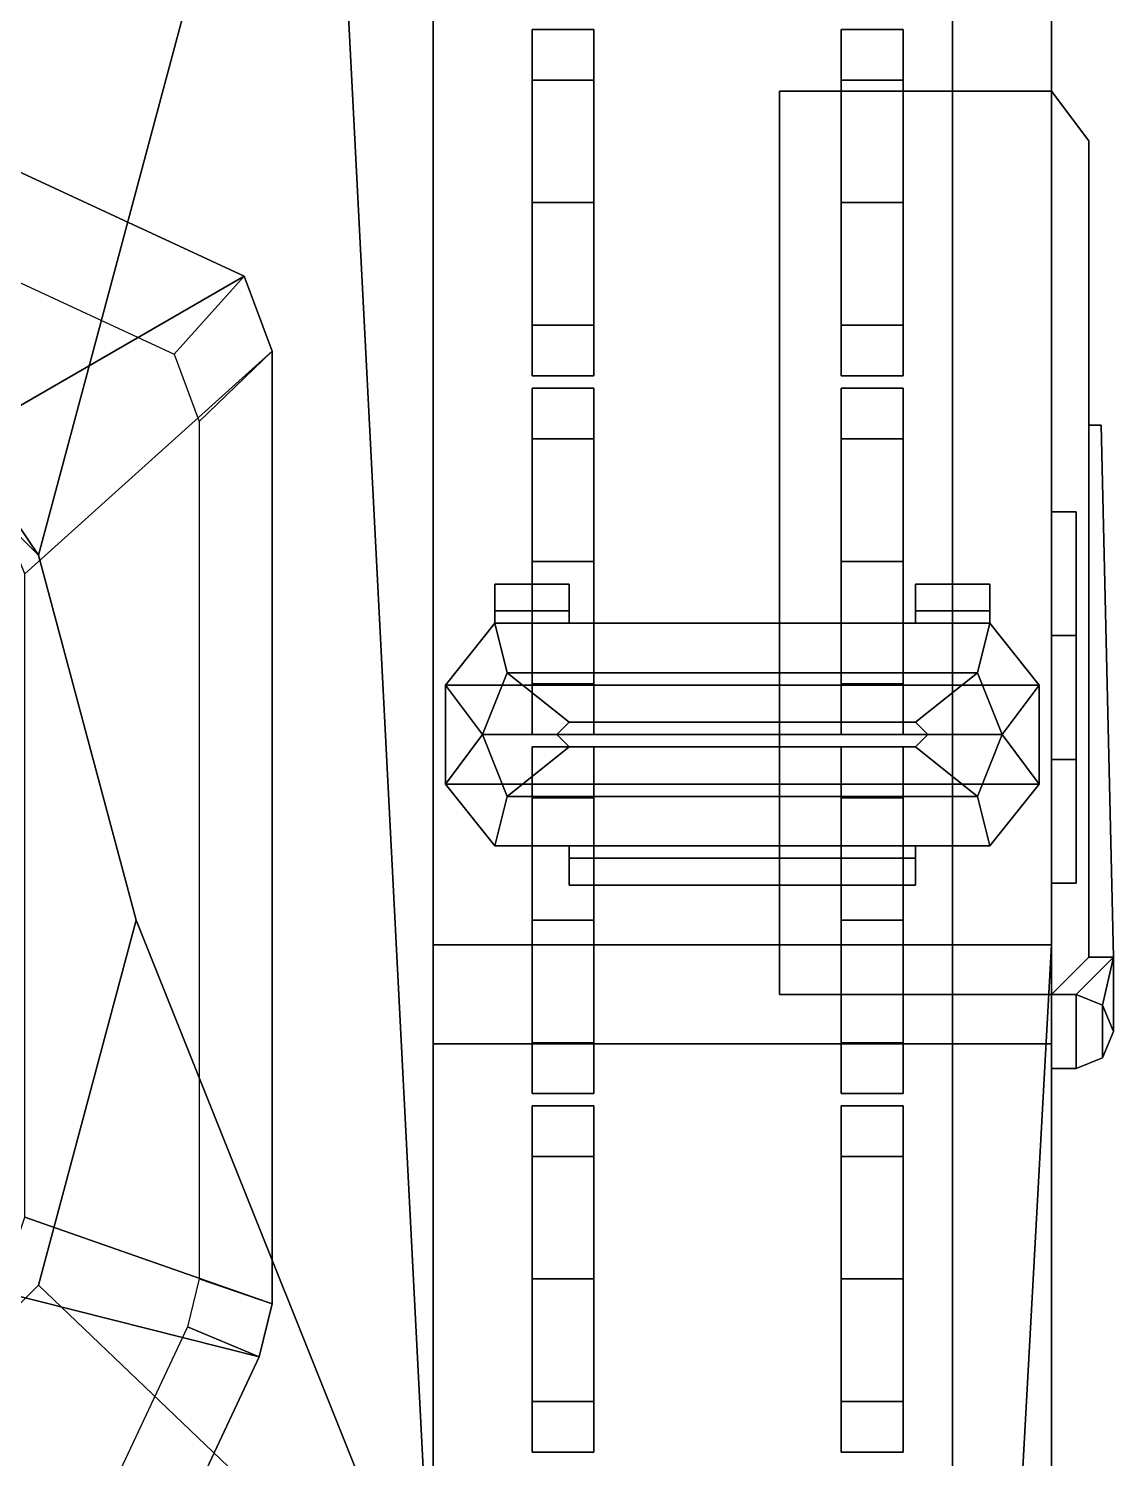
# Model space of a CAD drawing. Header units: millimetres. Extents: x -1.3 to 1.3, y -3 to 8.8.
# Drawn here: x 0.393 to 1.27, y -1.135 to 0.021 of the extents above; entities that cross this region are included whole.
import ezdxf

# ---------------------------------------------------------------- set-up
doc = ezdxf.new("R2010")
doc.units = ezdxf.units.MM
doc.header["$MEASUREMENT"] = 0
for name, color, linetype in [('fenders', 6, 'Continuous'), ('internals', 3, 'Continuous'), ('tracks', 3, 'Continuous'), ('turret', 2, 'Continuous'), ('wheels', 2, 'Continuous')]:
    doc.layers.add(name, color=color, linetype=linetype)

msp = doc.modelspace()

# ---------------------------------------------------------------- linework, layer by layer
for points in [[(0.12, -1.74, 0.3), (-0.72, 2.41, 0.3), (0.72, 2.41, 0.3), (0.72, -1.74, 0.3)], [(0.72, -1.74, 0.3), (0.72, 2.41, 0.3), (0.72, 2.07, 0.398), (0.72, -1.81, 0.398)], [(1.22, 2.37, 0.26), (1.22, -2.24, 0.26), (1.14, -2.24, 0.26), (1.14, 2.37, 0.26)], [(1.14, 2.37, 0.26), (1.14, -2.24, 0.26), (1.14, -1.81, 0.398), (1.14, 2.07, 0.398)], [(1.22, 1.87, 0.3), (1.22, -1.79, 0.3), (1.22, -2.24, 0.26), (1.22, 2.37, 0.26)], [(1.14, 2.07, 0.398), (1.14, -1.81, 0.398), (0.72, -1.81, 0.398), (0.72, 2.07, 0.398)], [(0.63, 0.45, 1.7), (0.72, -1.3, 1.7), (0.72, 2.01, 1.7), (0.63, 0.67, 1.7)], [(0.72, -0.72, 1.43), (0.72, 1.56, 1.43), (0.72, 2.01, 1.7), (0.72, -1.3, 1.7)], [(1.22, -0.72, 1.43), (1.22, 1.56, 1.43), (0.72, 1.56, 1.43), (0.72, -0.72, 1.43)], [(1.22, 0.44, 0.47), (1.22, 0.74, 0.47), (1.22, 1.56, 1.43), (1.22, -0.03, 0.61)], [(1.22, 1.56, 1.43), (1.22, -0.72, 1.43), (1.22, -0.76, 1.36), (1.22, -0.03, 1.36)], [(0.06, 0.45, 1.7), (0, 0.19, 1.7), (0.401, -0.405, 1.7), (0.63, 0.45, 1.7)], [(0.72, -1.3, 1.7), (0.63, 0.45, 1.7), (0.401, -0.405, 1.7), (0.48, -0.7, 1.7)], [(1.22, 0.44, 0.3), (1.22, 0.44, 0.47), (1.22, -0.37, 0.47), (1.22, -0.37, 0.3)], [(1.22, -0.03, 0.61), (1.22, -0.76, 0.61), (1.22, -0.37, 0.47), (1.22, 0.44, 0.47)], [(0, 0.19, 1.7), (0, 0.19, 1.7), (0.185, -0.189, 1.7), (0.401, -0.405, 1.7)], [(1.25, -0.07, 1.34), (1.25, -0.07, 0.65), (1.22, -0.03, 0.61), (1.22, -0.03, 1.36)], [(1.25, -0.07, 0.65), (1.25, -0.73, 0.65), (1.22, -0.76, 0.61), (1.22, -0.03, 0.61)], [(1.22, -0.03, 1.36), (1.22, -0.76, 1.36), (1.25, -0.73, 1.34), (1.25, -0.07, 1.34)], [(1.25, -0.3, 1.26), (1.25, -0.3, 0.71), (1.25, -0.07, 0.65), (1.25, -0.07, 1.34)], [(1.25, -0.3, 1.3), (1.25, -0.07, 1.34), (1.25, -0.73, 1.34), (1.25, -0.73, 1.32)], [(1.25, -0.73, 0.66), (1.25, -0.73, 0.65), (1.25, -0.07, 0.65), (1.25, -0.3, 0.67)], [(1.25, -0.3, 1.26), (1.25, -0.07, 1.34), (1.25, -0.07, 1.34), (1.25, -0.3, 1.3)], [(1.25, -0.3, 0.67), (1.25, -0.07, 0.65), (1.25, -0.07, 0.65), (1.25, -0.3, 0.71)], [(0.401, -0.405, 1.7), (0.185, -0.189, 1.7), (0.185, -0.189, 1.81), (0.401, -0.405, 1.81)], [(1.26, -0.3, 1.3), (1.25, -0.3, 1.3), (1.25, -0.73, 1.32), (1.27, -0.73, 1.32)], [(1.26, -0.3, 1.26), (1.25, -0.3, 1.26), (1.25, -0.3, 1.3), (1.26, -0.3, 1.3)], [(1.27, -0.73, 1.25), (1.25, -0.73, 1.25), (1.25, -0.3, 1.26), (1.26, -0.3, 1.26)], [(1.27, -0.73, 0.66), (1.25, -0.73, 0.66), (1.25, -0.3, 0.67), (1.26, -0.3, 0.67)], [(1.26, -0.3, 0.67), (1.25, -0.3, 0.67), (1.25, -0.3, 0.71), (1.26, -0.3, 0.71)], [(1.26, -0.3, 0.71), (1.25, -0.3, 0.71), (1.25, -0.73, 0.73), (1.27, -0.73, 0.73)], [(1.25, -0.73, 1.25), (1.25, -0.73, 0.73), (1.25, -0.3, 0.71), (1.25, -0.3, 1.26)], [(1.26, -0.3, 1.3), (1.27, -0.73, 1.32), (1.27, -0.73, 1.25), (1.26, -0.3, 1.26)], [(1.26, -0.3, 0.71), (1.27, -0.73, 0.73), (1.27, -0.73, 0.66), (1.26, -0.3, 0.67)], [(1.24, -0.37, 0.47), (1.24, -0.37, 0.3), (1.22, -0.37, 0.3), (1.22, -0.37, 0.47)], [(1.24, -0.37, 0.3), (1.24, -0.47, 0.3), (1.22, -0.47, 0.3), (1.22, -0.37, 0.3)], [(1.24, -0.67, 0.47), (1.24, -0.37, 0.47), (1.22, -0.37, 0.47), (1.22, -0.67, 0.47)], [(1.22, -0.67, 0.47), (1.22, -0.37, 0.47), (1.22, -0.76, 0.61), (1.22, -0.82, 0.63)], [(1.24, -0.37, 0.47), (1.24, -0.47, 0.34), (1.24, -0.47, 0.3), (1.24, -0.37, 0.3)], [(1.24, -0.57, 0.34), (1.24, -0.47, 0.34), (1.24, -0.37, 0.47), (1.24, -0.67, 0.47)], [(0.48, -0.7, 1.7), (0.401, -0.405, 1.7), (0.401, -0.405, 1.81), (0.48, -0.7, 1.81)], [(1.24, -0.47, 0.3), (1.24, -0.47, 0.34), (1.22, -0.47, 0.34), (1.22, -0.47, 0.3)], [(1.24, -0.47, 0.34), (1.24, -0.57, 0.34), (1.22, -0.57, 0.34), (1.22, -0.47, 0.34)], [(1.22, -0.47, 0.34), (1.22, -0.57, 0.34), (1.22, -0.57, 0.3), (1.22, -0.47, 0.3)], [(1.24, -0.57, 0.34), (1.24, -0.57, 0.3), (1.22, -0.57, 0.3), (1.22, -0.57, 0.34)], [(1.24, -0.57, 0.3), (1.24, -0.67, 0.3), (1.22, -0.67, 0.3), (1.22, -0.57, 0.3)], [(1.24, -0.57, 0.34), (1.24, -0.67, 0.47), (1.24, -0.67, 0.3), (1.24, -0.57, 0.3)], [(1.24, -0.67, 0.3), (1.24, -0.67, 0.47), (1.22, -0.67, 0.47), (1.22, -0.67, 0.3)], [(1.22, -0.67, 0.3), (1.22, -0.67, 0.47), (1.22, -1.49, 0.47), (1.22, -1.49, 0.3)], [(1.22, -0.67, 0.47), (1.22, -0.82, 0.63), (1.22, -1.44, 0.6), (1.22, -1.49, 0.47)], [(0.401, -0.995, 1.7), (0.48, -0.7, 1.7), (0.48, -0.7, 1.81), (0.401, -0.995, 1.81)], [(0.72, -1.3, 1.7), (0.72, -1.3, 1.7), (0.48, -0.7, 1.7), (0.401, -0.995, 1.7)], [(1.14, -2.1801, 1.199), (1.22, -0.72, 1.43), (0.72, -0.72, 1.43), (0.72, -2.1801, 1.199)], [(0.72, -2.1801, 1.199), (0.72, -0.72, 1.43), (0.72, -1.3, 1.7), (0.72, -2.06, 1.34)], [(1.22, -2.49, 1.15), (1.22, -0.72, 1.43), (1.14, -2.1801, 1.199), (1.14, -2.49, 1.15)], [(1.22, -0.76, 1.36), (1.22, -0.72, 1.43), (1.22, -0.82, 1.34)], [(1.22, -1.25, 1.28), (1.22, -0.82, 1.34), (1.22, -0.72, 1.43), (1.22, -1.4, 1.28)], [(1.22, -2.49, 1.15), (1.22, -1.4, 1.28), (1.22, -0.72, 1.43), (1.22, -2.49, 1.15)], [(1.22, -0.76, 1.36), (1.22, -0.76, 1.32), (1.25, -0.73, 1.32), (1.25, -0.73, 1.34)], [(1.27, -0.73, 1.32), (1.25, -0.73, 1.32), (1.22, -0.76, 1.32), (1.24, -0.76, 1.32)], [(1.24, -0.76, 1.25), (1.22, -0.76, 1.25), (1.25, -0.73, 1.25), (1.27, -0.73, 1.25)], [(1.24, -0.76, 0.66), (1.22, -0.76, 0.66), (1.25, -0.73, 0.66), (1.27, -0.73, 0.66)], [(1.27, -0.73, 0.73), (1.25, -0.73, 0.73), (1.22, -0.76, 0.73), (1.24, -0.76, 0.73)], [(1.25, -0.73, 0.65), (1.25, -0.73, 0.66), (1.22, -0.76, 0.66), (1.22, -0.76, 0.61)], [(1.25, -0.73, 0.73), (1.25, -0.73, 1.25), (1.22, -0.76, 1.25), (1.22, -0.76, 0.73)], [(1.27, -0.73, 1.32), (1.27, -0.73, 1.32), (1.24, -0.76, 1.32), (1.2612, -0.7688, 1.32)], [(1.2612, -0.7688, 1.25), (1.24, -0.76, 1.25), (1.27, -0.73, 1.25)], [(1.2612, -0.7688, 0.66), (1.24, -0.76, 0.66), (1.27, -0.73, 0.66)], [(1.27, -0.73, 0.73), (1.27, -0.73, 0.73), (1.24, -0.76, 0.73), (1.2612, -0.7688, 0.73)], [(1.27, -0.73, 1.32), (1.27, -0.73, 1.32), (1.2612, -0.7688, 1.32), (1.27, -0.79, 1.32)], [(1.27, -0.79, 1.25), (1.2612, -0.7688, 1.25), (1.27, -0.73, 1.25)], [(1.27, -0.79, 0.66), (1.2612, -0.7688, 0.66), (1.27, -0.73, 0.66)], [(1.27, -0.73, 0.73), (1.27, -0.73, 0.73), (1.2612, -0.7688, 0.73), (1.27, -0.79, 0.73)], [(1.27, -0.73, 1.32), (1.27, -0.79, 1.32), (1.27, -0.79, 1.25), (1.27, -0.73, 1.25)], [(1.27, -0.73, 0.73), (1.27, -0.79, 0.73), (1.27, -0.79, 0.66), (1.27, -0.73, 0.66)], [(1.24, -0.76, 1.32), (1.22, -0.76, 1.32), (1.22, -0.76, 1.34), (1.24, -0.76, 1.34)], [(1.24, -0.76, 1.22), (1.22, -0.76, 1.22), (1.22, -0.76, 1.25), (1.24, -0.76, 1.25)], [(1.24, -0.76, 1.34), (1.22, -0.76, 1.34), (1.22, -0.82, 1.34), (1.24, -0.82, 1.34)], [(1.24, -0.82, 1.22), (1.22, -0.82, 1.22), (1.22, -0.76, 1.22), (1.24, -0.76, 1.22)], [(1.24, -0.82, 0.63), (1.22, -0.82, 0.63), (1.22, -0.76, 0.63), (1.24, -0.76, 0.63)], [(1.24, -0.76, 0.75), (1.22, -0.76, 0.75), (1.22, -0.82, 0.75), (1.24, -0.82, 0.75)], [(1.24, -0.76, 0.63), (1.22, -0.76, 0.63), (1.22, -0.76, 0.66), (1.24, -0.76, 0.66)], [(1.24, -0.76, 0.73), (1.22, -0.76, 0.73), (1.22, -0.76, 0.75), (1.24, -0.76, 0.75)], [(1.22, -0.82, 1.22), (1.22, -0.82, 0.75), (1.22, -0.76, 0.75), (1.22, -0.76, 1.22)], [(1.22, -0.82, 0.63), (1.22, -0.76, 0.61), (1.22, -0.76, 0.61), (1.22, -0.76, 0.63)], [(1.22, -0.76, 1.34), (1.22, -0.76, 1.36), (1.22, -0.82, 1.34)], [(1.2612, -0.7688, 1.32), (1.24, -0.76, 1.32), (1.24, -0.76, 1.34), (1.2612, -0.7688, 1.34)], [(1.2612, -0.7688, 1.22), (1.24, -0.76, 1.22), (1.24, -0.76, 1.25), (1.2612, -0.7688, 1.25)], [(1.2612, -0.7688, 1.34), (1.24, -0.76, 1.34), (1.24, -0.82, 1.34), (1.2612, -0.8112, 1.34)], [(1.2612, -0.8112, 1.22), (1.24, -0.82, 1.22), (1.24, -0.76, 1.22), (1.2612, -0.7688, 1.22)], [(1.2612, -0.8112, 0.63), (1.24, -0.82, 0.63), (1.24, -0.76, 0.63), (1.2612, -0.7688, 0.63)], [(1.2612, -0.7688, 0.75), (1.24, -0.76, 0.75), (1.24, -0.82, 0.75), (1.2612, -0.8112, 0.75)], [(1.2612, -0.7688, 0.63), (1.24, -0.76, 0.63), (1.24, -0.76, 0.66), (1.2612, -0.7688, 0.66)], [(1.2612, -0.7688, 0.73), (1.24, -0.76, 0.73), (1.24, -0.76, 0.75), (1.2612, -0.7688, 0.75)], [(1.27, -0.79, 1.32), (1.2612, -0.7688, 1.32), (1.2612, -0.7688, 1.34), (1.27, -0.79, 1.34)], [(1.27, -0.79, 1.22), (1.2612, -0.7688, 1.22), (1.2612, -0.7688, 1.25), (1.27, -0.79, 1.25)], [(1.27, -0.79, 1.34), (1.2612, -0.7688, 1.34), (1.2612, -0.8112, 1.34), (1.27, -0.79, 1.34)], [(1.27, -0.79, 1.22), (1.2612, -0.8112, 1.22), (1.2612, -0.7688, 1.22), (1.27, -0.79, 1.22)], [(1.27, -0.79, 0.63), (1.2612, -0.8112, 0.63), (1.2612, -0.7688, 0.63), (1.27, -0.79, 0.63)], [(1.27, -0.79, 0.75), (1.2612, -0.7688, 0.75), (1.2612, -0.8112, 0.75), (1.27, -0.79, 0.75)], [(1.27, -0.79, 0.63), (1.2612, -0.7688, 0.63), (1.2612, -0.7688, 0.66), (1.27, -0.79, 0.66)], [(1.27, -0.79, 0.73), (1.2612, -0.7688, 0.73), (1.2612, -0.7688, 0.75), (1.27, -0.79, 0.75)], [(1.2612, -0.8112, 1.22), (1.27, -0.79, 1.22), (1.27, -0.79, 1.34), (1.2612, -0.8112, 1.34)], [(1.2612, -0.8112, 0.63), (1.27, -0.79, 0.63), (1.27, -0.79, 0.75), (1.2612, -0.8112, 0.75)], [(1.22, -0.82, 1.22), (1.24, -0.82, 1.22), (1.24, -0.82, 1.34), (1.22, -0.82, 1.34)], [(1.22, -0.82, 0.63), (1.24, -0.82, 0.63), (1.24, -0.82, 0.75), (1.22, -0.82, 0.75)], [(1.22, -1.44, 0.6), (1.22, -0.82, 0.63), (1.22, -0.82, 0.75), (1.22, -1.44, 0.8)], [(1.22, -1.25, 1.16), (1.22, -1.44, 0.8), (1.22, -0.82, 0.75), (1.22, -0.82, 1.22)], [(1.22, -1.25, 1.16), (1.22, -0.82, 1.22), (1.22, -0.82, 1.34), (1.22, -1.25, 1.28)], [(1.24, -0.82, 1.22), (1.2612, -0.8112, 1.22), (1.2612, -0.8112, 1.34), (1.24, -0.82, 1.34)], [(1.24, -0.82, 0.63), (1.2612, -0.8112, 0.63), (1.2612, -0.8112, 0.75), (1.24, -0.82, 0.75)], [(0.185, -1.211, 1.7), (0.401, -0.995, 1.7), (0.401, -0.995, 1.81), (0.185, -1.211, 1.81)], [(0.72, -1.3, 1.7), (0.72, -1.3, 1.7), (0.401, -0.995, 1.7), (0.185, -1.211, 1.7)]]:
    msp.add_3dface(points)
at = {"layer": 'fenders'}
for points in [[(1.22, -0.8, 1.7), (1.22, 2.01, 1.7), (0.72, 2.01, 1.7), (0.72, -0.8, 1.7)], [(1.22, -0.8, 1.63), (1.22, 1.96, 1.63), (1.22, 2.01, 1.7), (1.22, -0.8, 1.7)], [(1.22, -2.05, 1.5), (1.22, -0.8, 1.7), (0.72, -0.8, 1.7), (0.72, -2.05, 1.5)], [(1.22, -2.02, 1.43), (1.22, -0.8, 1.63), (1.22, -0.8, 1.7), (1.22, -2.05, 1.5)]]:
    msp.add_3dface(points, dxfattribs=at)
at = {"layer": 'internals'}
for points in [[(1.22, -0.76, 0.61), (1.22, -0.03, 0.61), (1, -0.03, 0.61), (1, -0.76, 0.61)], [(1.22, -0.03, 0.61), (1.22, -0.03, 1.36), (1, -0.03, 1.36), (1, -0.03, 0.61)], [(1.22, -0.03, 1.36), (1.22, -0.76, 1.36), (1, -0.76, 1.36), (1, -0.03, 1.36)], [(1.22, -0.03, 0.61), (1.22, -0.76, 0.61), (1.22, -0.76, 1.36), (1.22, -0.03, 1.36)], [(1.22, -0.76, 1.36), (1.22, -0.76, 0.61), (1, -0.76, 0.61), (1, -0.76, 1.36)]]:
    msp.add_3dface(points, dxfattribs=at)
at = {"layer": 'tracks'}
for points in [[(0.77, -0.45, 1.56), (0.77, -0.4283, 1.5475), (0.77, -0.4283, 1.5225), (0.77, -0.45, 1.51)], [(0.83, -0.4283, 1.5225), (0.83, -0.45, 1.51), (0.77, -0.45, 1.51), (0.77, -0.4283, 1.5225)], [(0.83, -0.4283, 1.5475), (0.83, -0.4283, 1.5225), (0.77, -0.4283, 1.5225), (0.77, -0.4283, 1.5475)], [(0.83, -0.45, 1.56), (0.83, -0.4283, 1.5475), (0.77, -0.4283, 1.5475), (0.77, -0.45, 1.56)], [(0.83, -0.45, 1.51), (0.83, -0.4283, 1.5225), (0.83, -0.4283, 1.5475), (0.83, -0.45, 1.56)], [(1.11, -0.45, 1.56), (1.11, -0.4283, 1.5475), (1.11, -0.4283, 1.5225), (1.11, -0.45, 1.51)], [(1.17, -0.45, 1.56), (1.17, -0.4283, 1.5475), (1.11, -0.4283, 1.5475), (1.11, -0.45, 1.56)], [(1.17, -0.4283, 1.5475), (1.17, -0.4283, 1.5225), (1.11, -0.4283, 1.5225), (1.11, -0.4283, 1.5475)], [(1.17, -0.4283, 1.5225), (1.17, -0.45, 1.51), (1.11, -0.45, 1.51), (1.11, -0.4283, 1.5225)], [(1.17, -0.45, 1.51), (1.17, -0.4283, 1.5225), (1.17, -0.4283, 1.5475), (1.17, -0.45, 1.56)], [(0.77, -0.46, 1.56), (0.77, -0.45, 1.56), (0.77, -0.45, 1.51), (0.77, -0.46, 1.51)], [(0.83, -0.45, 1.51), (0.83, -0.46, 1.51), (0.77, -0.46, 1.51), (0.77, -0.45, 1.51)], [(0.83, -0.46, 1.56), (0.83, -0.45, 1.56), (0.77, -0.45, 1.56), (0.77, -0.46, 1.56)], [(0.83, -0.46, 1.51), (0.83, -0.45, 1.51), (0.83, -0.45, 1.56), (0.83, -0.46, 1.56)], [(1.11, -0.46, 1.56), (1.11, -0.45, 1.56), (1.11, -0.45, 1.51), (1.11, -0.46, 1.51)], [(1.17, -0.46, 1.56), (1.17, -0.45, 1.56), (1.11, -0.45, 1.56), (1.11, -0.46, 1.56)], [(1.17, -0.45, 1.51), (1.17, -0.46, 1.51), (1.11, -0.46, 1.51), (1.11, -0.45, 1.51)], [(1.17, -0.46, 1.51), (1.17, -0.45, 1.51), (1.17, -0.45, 1.56), (1.17, -0.46, 1.56)], [(0.73, -0.51, 1.56), (0.77, -0.46, 1.56), (0.77, -0.46, 1.51), (0.73, -0.51, 1.51)], [(0.77, -0.46, 1.51), (1.17, -0.46, 1.51), (1.21, -0.51, 1.51), (0.73, -0.51, 1.51)], [(0.76, -0.55, 1.56), (0.78, -0.5, 1.56), (0.77, -0.46, 1.56), (0.73, -0.51, 1.56)], [(1.17, -0.46, 1.56), (0.77, -0.46, 1.56), (0.78, -0.5, 1.56), (1.16, -0.5, 1.56)], [(0.83, -0.46, 1.56), (1.11, -0.46, 1.56), (1.11, -0.46, 1.51), (0.83, -0.46, 1.51)], [(1.21, -0.51, 1.56), (1.17, -0.46, 1.56), (1.16, -0.5, 1.56), (1.18, -0.55, 1.56)], [(1.21, -0.51, 1.51), (1.17, -0.46, 1.51), (1.17, -0.46, 1.56), (1.21, -0.51, 1.56)], [(0.78, -0.5, 1.56), (0.76, -0.55, 1.56), (0.82, -0.55, 1.61), (0.83, -0.54, 1.61)], [(1.16, -0.5, 1.56), (0.78, -0.5, 1.56), (0.83, -0.54, 1.61), (1.11, -0.54, 1.61)], [(1.18, -0.55, 1.56), (1.16, -0.5, 1.56), (1.11, -0.54, 1.61), (1.12, -0.55, 1.61)], [(0.73, -0.51, 1.51), (1.21, -0.51, 1.51), (1.21, -0.59, 1.51), (0.73, -0.59, 1.51)], [(0.73, -0.59, 1.56), (0.73, -0.51, 1.56), (0.73, -0.51, 1.51), (0.73, -0.59, 1.51)], [(0.76, -0.55, 1.56), (0.76, -0.55, 1.56), (0.73, -0.51, 1.56), (0.73, -0.59, 1.56)], [(1.21, -0.59, 1.56), (1.21, -0.51, 1.56), (1.18, -0.55, 1.56)], [(1.21, -0.59, 1.51), (1.21, -0.51, 1.51), (1.21, -0.51, 1.56), (1.21, -0.59, 1.56)], [(1.12, -0.55, 1.61), (1.11, -0.54, 1.61), (0.83, -0.54, 1.61), (0.82, -0.55, 1.61)], [(0.78, -0.6, 1.56), (0.76, -0.55, 1.56), (0.73, -0.59, 1.56), (0.77, -0.64, 1.56)], [(0.76, -0.55, 1.56), (0.78, -0.6, 1.56), (0.83, -0.56, 1.61), (0.82, -0.55, 1.61)], [(1.11, -0.56, 1.61), (1.12, -0.55, 1.61), (0.82, -0.55, 1.61), (0.83, -0.56, 1.61)], [(1.16, -0.6, 1.56), (1.18, -0.55, 1.56), (1.12, -0.55, 1.61), (1.11, -0.56, 1.61)], [(1.17, -0.64, 1.56), (1.21, -0.59, 1.56), (1.18, -0.55, 1.56), (1.16, -0.6, 1.56)], [(1.11, -0.56, 1.61), (0.83, -0.56, 1.61), (0.78, -0.6, 1.56), (1.16, -0.6, 1.56)], [(0.77, -0.64, 1.56), (0.73, -0.59, 1.56), (0.73, -0.59, 1.51), (0.77, -0.64, 1.51)], [(0.73, -0.59, 1.51), (1.21, -0.59, 1.51), (1.17, -0.64, 1.51), (0.77, -0.64, 1.51)], [(1.16, -0.6, 1.56), (0.78, -0.6, 1.56), (0.77, -0.64, 1.56), (1.17, -0.64, 1.56)], [(1.17, -0.64, 1.51), (1.21, -0.59, 1.51), (1.21, -0.59, 1.56), (1.17, -0.64, 1.56)], [(0.77, -0.64, 1.51), (0.83, -0.64, 1.51), (0.83, -0.64, 1.56), (0.77, -0.64, 1.56)], [(0.83, -0.64, 1.51), (0.83, -0.65, 1.51), (0.83, -0.65, 1.56), (0.83, -0.64, 1.56)], [(0.83, -0.64, 1.56), (0.83, -0.65, 1.56), (1.11, -0.65, 1.56), (1.11, -0.64, 1.56)], [(0.83, -0.65, 1.51), (0.83, -0.64, 1.51), (1.11, -0.64, 1.51), (1.11, -0.65, 1.51)], [(1.11, -0.64, 1.51), (1.17, -0.64, 1.51), (1.17, -0.64, 1.56), (1.11, -0.64, 1.56)], [(1.11, -0.65, 1.51), (1.11, -0.64, 1.51), (1.11, -0.64, 1.56), (1.11, -0.65, 1.56)], [(0.83, -0.65, 1.51), (0.83, -0.6717, 1.5225), (0.83, -0.6717, 1.5475), (0.83, -0.65, 1.56)], [(0.83, -0.65, 1.56), (0.83, -0.6717, 1.5475), (1.11, -0.6717, 1.5475), (1.11, -0.65, 1.56)], [(0.83, -0.6717, 1.5225), (0.83, -0.65, 1.51), (1.11, -0.65, 1.51), (1.11, -0.6717, 1.5225)], [(1.11, -0.6717, 1.5225), (1.11, -0.65, 1.51), (1.11, -0.65, 1.56), (1.11, -0.6717, 1.5475)], [(0.83, -0.6717, 1.5475), (0.83, -0.6717, 1.5225), (1.11, -0.6717, 1.5225), (1.11, -0.6717, 1.5475)]]:
    msp.add_3dface(points, dxfattribs=at)
at = {"layer": 'turret'}
for points in [[(0.5673, -0.1795, 1.83), (0.3448, -0.3079, 2.4), (-0.0691, -0.11, 2.4), (-0.0569, 0.11, 1.83)], [(0.5106, -0.2425, 1.81), (0.5673, -0.1795, 1.83), (-0.0569, 0.11, 1.83), (-0.0512, 0.018, 1.81)], [(0.59, -0.24, 1.83), (0.39, -0.42, 2.42), (0.3448, -0.3079, 2.4), (0.5673, -0.1795, 1.83)], [(0.531, -0.297, 1.81), (0.59, -0.24, 1.83), (0.5673, -0.1795, 1.83), (0.5106, -0.2425, 1.81)], [(0.59, -1.01, 1.83), (0.39, -0.94, 2.42), (0.39, -0.42, 2.42), (0.59, -0.24, 1.83)], [(0.531, -0.99, 1.81), (0.59, -1.01, 1.83), (0.59, -0.24, 1.83), (0.531, -0.297, 1.81)], [(0.5793, -1.0529, 1.83), (0.37, -1, 2.42), (0.39, -0.94, 2.42), (0.59, -1.01, 1.83)], [(0.5214, -1.0286, 1.81), (0.5793, -1.0529, 1.83), (0.59, -1.01, 1.83), (0.531, -0.99, 1.81)], [(0.44, -1.35, 1.83), (0.31, -1.29, 2.33), (0.37, -1, 2.42), (0.5793, -1.0529, 1.83)], [(0.396, -1.296, 1.81), (0.44, -1.35, 1.83), (0.5793, -1.0529, 1.83), (0.5214, -1.0286, 1.81)]]:
    msp.add_3dface(points, dxfattribs=at)
at = {"layer": 'wheels'}
for points in [[(0.8, -0.219, 0.121), (0.8, 0.02, 0.22), (0.8, -0.021, 0.121), (0.8, -0.12, 0.08)], [(0.8, -0.26, 0.22), (0.8, -0.021, 0.319), (0.8, 0.02, 0.22), (0.8, -0.219, 0.121)], [(0.85, 0.02, 0.22), (0.85, -0.021, 0.121), (0.8, -0.021, 0.121), (0.8, 0.02, 0.22)], [(0.85, -0.021, 0.319), (0.85, 0.02, 0.22), (0.8, 0.02, 0.22), (0.8, -0.021, 0.319)], [(0.85, -0.26, 0.22), (0.85, -0.021, 0.121), (0.85, 0.02, 0.22), (0.85, -0.219, 0.319)], [(0.85, -0.219, 0.319), (0.85, 0.02, 0.22), (0.85, -0.021, 0.319), (0.85, -0.12, 0.36)], [(1.05, -0.219, 0.121), (1.05, 0.02, 0.22), (1.05, -0.021, 0.121), (1.05, -0.12, 0.08)], [(1.05, -0.26, 0.22), (1.05, -0.021, 0.319), (1.05, 0.02, 0.22), (1.05, -0.219, 0.121)], [(1.1, 0.02, 0.22), (1.1, -0.021, 0.121), (1.05, -0.021, 0.121), (1.05, 0.02, 0.22)], [(1.1, -0.021, 0.319), (1.1, 0.02, 0.22), (1.05, 0.02, 0.22), (1.05, -0.021, 0.319)], [(1.1, -0.26, 0.22), (1.1, -0.021, 0.121), (1.1, 0.02, 0.22), (1.1, -0.219, 0.319)], [(1.1, -0.219, 0.319), (1.1, 0.02, 0.22), (1.1, -0.021, 0.319), (1.1, -0.12, 0.36)], [(0.8, -0.219, 0.319), (0.8, -0.12, 0.36), (0.8, -0.021, 0.319), (0.8, -0.26, 0.22)], [(0.85, -0.021, 0.121), (0.85, -0.12, 0.08), (0.8, -0.12, 0.08), (0.8, -0.021, 0.121)], [(0.85, -0.12, 0.36), (0.85, -0.021, 0.319), (0.8, -0.021, 0.319), (0.8, -0.12, 0.36)], [(0.85, -0.219, 0.121), (0.85, -0.12, 0.08), (0.85, -0.021, 0.121), (0.85, -0.26, 0.22)], [(1.05, -0.219, 0.319), (1.05, -0.12, 0.36), (1.05, -0.021, 0.319), (1.05, -0.26, 0.22)], [(1.1, -0.021, 0.121), (1.1, -0.12, 0.08), (1.05, -0.12, 0.08), (1.05, -0.021, 0.121)], [(1.1, -0.12, 0.36), (1.1, -0.021, 0.319), (1.05, -0.021, 0.319), (1.05, -0.12, 0.36)], [(1.1, -0.219, 0.121), (1.1, -0.12, 0.08), (1.1, -0.021, 0.121), (1.1, -0.26, 0.22)], [(0.85, -0.12, 0.08), (0.85, -0.219, 0.121), (0.8, -0.219, 0.121), (0.8, -0.12, 0.08)], [(0.85, -0.219, 0.319), (0.85, -0.12, 0.36), (0.8, -0.12, 0.36), (0.8, -0.219, 0.319)], [(1.1, -0.12, 0.08), (1.1, -0.219, 0.121), (1.05, -0.219, 0.121), (1.05, -0.12, 0.08)], [(1.1, -0.219, 0.319), (1.1, -0.12, 0.36), (1.05, -0.12, 0.36), (1.05, -0.219, 0.319)], [(0.85, -0.219, 0.121), (0.85, -0.26, 0.22), (0.8, -0.26, 0.22), (0.8, -0.219, 0.121)], [(0.85, -0.26, 0.22), (0.85, -0.219, 0.319), (0.8, -0.219, 0.319), (0.8, -0.26, 0.22)], [(1.1, -0.219, 0.121), (1.1, -0.26, 0.22), (1.05, -0.26, 0.22), (1.05, -0.219, 0.121)], [(1.1, -0.26, 0.22), (1.1, -0.219, 0.319), (1.05, -0.219, 0.319), (1.05, -0.26, 0.22)], [(0.85, -0.311, 0.319), (0.85, -0.27, 0.22), (0.8, -0.27, 0.22), (0.8, -0.311, 0.319)], [(0.85, -0.27, 0.22), (0.85, -0.311, 0.121), (0.8, -0.311, 0.121), (0.8, -0.27, 0.22)], [(0.8, -0.55, 0.22), (0.8, -0.311, 0.319), (0.8, -0.27, 0.22), (0.8, -0.509, 0.121)], [(0.8, -0.509, 0.121), (0.8, -0.27, 0.22), (0.8, -0.311, 0.121), (0.8, -0.41, 0.08)], [(0.85, -0.509, 0.319), (0.85, -0.27, 0.22), (0.85, -0.311, 0.319), (0.85, -0.41, 0.36)], [(0.85, -0.55, 0.22), (0.85, -0.311, 0.121), (0.85, -0.27, 0.22), (0.85, -0.509, 0.319)], [(1.05, -0.509, 0.121), (1.05, -0.27, 0.22), (1.05, -0.311, 0.121), (1.05, -0.41, 0.08)], [(1.05, -0.55, 0.22), (1.05, -0.311, 0.319), (1.05, -0.27, 0.22), (1.05, -0.509, 0.121)], [(1.1, -0.27, 0.22), (1.1, -0.311, 0.121), (1.05, -0.311, 0.121), (1.05, -0.27, 0.22)], [(1.1, -0.311, 0.319), (1.1, -0.27, 0.22), (1.05, -0.27, 0.22), (1.05, -0.311, 0.319)], [(1.1, -0.55, 0.22), (1.1, -0.311, 0.121), (1.1, -0.27, 0.22), (1.1, -0.509, 0.319)], [(1.1, -0.509, 0.319), (1.1, -0.27, 0.22), (1.1, -0.311, 0.319), (1.1, -0.41, 0.36)], [(0.85, -0.41, 0.36), (0.85, -0.311, 0.319), (0.8, -0.311, 0.319), (0.8, -0.41, 0.36)], [(0.85, -0.311, 0.121), (0.85, -0.41, 0.08), (0.8, -0.41, 0.08), (0.8, -0.311, 0.121)], [(0.8, -0.509, 0.319), (0.8, -0.41, 0.36), (0.8, -0.311, 0.319), (0.8, -0.55, 0.22)], [(0.85, -0.509, 0.121), (0.85, -0.41, 0.08), (0.85, -0.311, 0.121), (0.85, -0.55, 0.22)], [(1.05, -0.509, 0.319), (1.05, -0.41, 0.36), (1.05, -0.311, 0.319), (1.05, -0.55, 0.22)], [(1.1, -0.311, 0.121), (1.1, -0.41, 0.08), (1.05, -0.41, 0.08), (1.05, -0.311, 0.121)], [(1.1, -0.41, 0.36), (1.1, -0.311, 0.319), (1.05, -0.311, 0.319), (1.05, -0.41, 0.36)], [(1.1, -0.509, 0.121), (1.1, -0.41, 0.08), (1.1, -0.311, 0.121), (1.1, -0.55, 0.22)], [(0.85, -0.509, 0.319), (0.85, -0.41, 0.36), (0.8, -0.41, 0.36), (0.8, -0.509, 0.319)], [(0.85, -0.41, 0.08), (0.85, -0.509, 0.121), (0.8, -0.509, 0.121), (0.8, -0.41, 0.08)], [(1.1, -0.41, 0.08), (1.1, -0.509, 0.121), (1.05, -0.509, 0.121), (1.05, -0.41, 0.08)], [(1.1, -0.509, 0.319), (1.1, -0.41, 0.36), (1.05, -0.41, 0.36), (1.05, -0.509, 0.319)], [(0.85, -0.55, 0.22), (0.85, -0.509, 0.319), (0.8, -0.509, 0.319), (0.8, -0.55, 0.22)], [(0.85, -0.509, 0.121), (0.85, -0.55, 0.22), (0.8, -0.55, 0.22), (0.8, -0.509, 0.121)], [(1.1, -0.509, 0.121), (1.1, -0.55, 0.22), (1.05, -0.55, 0.22), (1.05, -0.509, 0.121)], [(1.1, -0.55, 0.22), (1.1, -0.509, 0.319), (1.05, -0.509, 0.319), (1.05, -0.55, 0.22)], [(0.8, -0.799, 0.121), (0.8, -0.56, 0.22), (0.8, -0.601, 0.121), (0.8, -0.7, 0.08)], [(0.8, -0.84, 0.22), (0.8, -0.601, 0.319), (0.8, -0.56, 0.22), (0.8, -0.799, 0.121)], [(0.85, -0.56, 0.22), (0.85, -0.601, 0.121), (0.8, -0.601, 0.121), (0.8, -0.56, 0.22)], [(0.85, -0.601, 0.319), (0.85, -0.56, 0.22), (0.8, -0.56, 0.22), (0.8, -0.601, 0.319)], [(0.85, -0.84, 0.22), (0.85, -0.601, 0.121), (0.85, -0.56, 0.22), (0.85, -0.799, 0.319)], [(0.85, -0.799, 0.319), (0.85, -0.56, 0.22), (0.85, -0.601, 0.319), (0.85, -0.7, 0.36)], [(1.05, -0.799, 0.121), (1.05, -0.56, 0.22), (1.05, -0.601, 0.121), (1.05, -0.7, 0.08)], [(1.05, -0.84, 0.22), (1.05, -0.601, 0.319), (1.05, -0.56, 0.22), (1.05, -0.799, 0.121)], [(1.1, -0.56, 0.22), (1.1, -0.601, 0.121), (1.05, -0.601, 0.121), (1.05, -0.56, 0.22)], [(1.1, -0.601, 0.319), (1.1, -0.56, 0.22), (1.05, -0.56, 0.22), (1.05, -0.601, 0.319)], [(1.1, -0.84, 0.22), (1.1, -0.601, 0.121), (1.1, -0.56, 0.22), (1.1, -0.799, 0.319)], [(1.1, -0.799, 0.319), (1.1, -0.56, 0.22), (1.1, -0.601, 0.319), (1.1, -0.7, 0.36)], [(0.8, -0.799, 0.319), (0.8, -0.7, 0.36), (0.8, -0.601, 0.319), (0.8, -0.84, 0.22)], [(0.85, -0.601, 0.121), (0.85, -0.7, 0.08), (0.8, -0.7, 0.08), (0.8, -0.601, 0.121)], [(0.85, -0.7, 0.36), (0.85, -0.601, 0.319), (0.8, -0.601, 0.319), (0.8, -0.7, 0.36)], [(0.85, -0.799, 0.121), (0.85, -0.7, 0.08), (0.85, -0.601, 0.121), (0.85, -0.84, 0.22)], [(1.05, -0.799, 0.319), (1.05, -0.7, 0.36), (1.05, -0.601, 0.319), (1.05, -0.84, 0.22)], [(1.1, -0.601, 0.121), (1.1, -0.7, 0.08), (1.05, -0.7, 0.08), (1.05, -0.601, 0.121)], [(1.1, -0.7, 0.36), (1.1, -0.601, 0.319), (1.05, -0.601, 0.319), (1.05, -0.7, 0.36)], [(1.1, -0.799, 0.121), (1.1, -0.7, 0.08), (1.1, -0.601, 0.121), (1.1, -0.84, 0.22)], [(0.85, -0.7, 0.08), (0.85, -0.799, 0.121), (0.8, -0.799, 0.121), (0.8, -0.7, 0.08)], [(0.85, -0.799, 0.319), (0.85, -0.7, 0.36), (0.8, -0.7, 0.36), (0.8, -0.799, 0.319)], [(1.1, -0.7, 0.08), (1.1, -0.799, 0.121), (1.05, -0.799, 0.121), (1.05, -0.7, 0.08)], [(1.1, -0.799, 0.319), (1.1, -0.7, 0.36), (1.05, -0.7, 0.36), (1.05, -0.799, 0.319)], [(0.85, -0.799, 0.121), (0.85, -0.84, 0.22), (0.8, -0.84, 0.22), (0.8, -0.799, 0.121)], [(0.85, -0.84, 0.22), (0.85, -0.799, 0.319), (0.8, -0.799, 0.319), (0.8, -0.84, 0.22)], [(1.1, -0.799, 0.121), (1.1, -0.84, 0.22), (1.05, -0.84, 0.22), (1.05, -0.799, 0.121)], [(1.1, -0.84, 0.22), (1.1, -0.799, 0.319), (1.05, -0.799, 0.319), (1.05, -0.84, 0.22)], [(0.85, -0.891, 0.319), (0.85, -0.85, 0.22), (0.8, -0.85, 0.22), (0.8, -0.891, 0.319)], [(0.85, -0.85, 0.22), (0.85, -0.891, 0.121), (0.8, -0.891, 0.121), (0.8, -0.85, 0.22)], [(0.8, -1.13, 0.22), (0.8, -0.891, 0.319), (0.8, -0.85, 0.22), (0.8, -1.089, 0.121)], [(0.8, -1.089, 0.121), (0.8, -0.85, 0.22), (0.8, -0.891, 0.121), (0.8, -0.99, 0.08)], [(0.85, -1.089, 0.319), (0.85, -0.85, 0.22), (0.85, -0.891, 0.319), (0.85, -0.99, 0.36)], [(0.85, -1.13, 0.22), (0.85, -0.891, 0.121), (0.85, -0.85, 0.22), (0.85, -1.089, 0.319)], [(1.1, -0.891, 0.319), (1.1, -0.85, 0.22), (1.05, -0.85, 0.22), (1.05, -0.891, 0.319)], [(1.1, -0.85, 0.22), (1.1, -0.891, 0.121), (1.05, -0.891, 0.121), (1.05, -0.85, 0.22)], [(1.05, -1.13, 0.22), (1.05, -0.891, 0.319), (1.05, -0.85, 0.22), (1.05, -1.089, 0.121)], [(1.05, -1.089, 0.121), (1.05, -0.85, 0.22), (1.05, -0.891, 0.121), (1.05, -0.99, 0.08)], [(1.1, -1.089, 0.319), (1.1, -0.85, 0.22), (1.1, -0.891, 0.319), (1.1, -0.99, 0.36)], [(1.1, -1.13, 0.22), (1.1, -0.891, 0.121), (1.1, -0.85, 0.22), (1.1, -1.089, 0.319)], [(0.85, -0.99, 0.36), (0.85, -0.891, 0.319), (0.8, -0.891, 0.319), (0.8, -0.99, 0.36)], [(0.85, -0.891, 0.121), (0.85, -0.99, 0.08), (0.8, -0.99, 0.08), (0.8, -0.891, 0.121)], [(0.8, -1.089, 0.319), (0.8, -0.99, 0.36), (0.8, -0.891, 0.319), (0.8, -1.13, 0.22)], [(0.85, -1.089, 0.121), (0.85, -0.99, 0.08), (0.85, -0.891, 0.121), (0.85, -1.13, 0.22)], [(1.1, -0.99, 0.36), (1.1, -0.891, 0.319), (1.05, -0.891, 0.319), (1.05, -0.99, 0.36)], [(1.1, -0.891, 0.121), (1.1, -0.99, 0.08), (1.05, -0.99, 0.08), (1.05, -0.891, 0.121)], [(1.05, -1.089, 0.319), (1.05, -0.99, 0.36), (1.05, -0.891, 0.319), (1.05, -1.13, 0.22)], [(1.1, -1.089, 0.121), (1.1, -0.99, 0.08), (1.1, -0.891, 0.121), (1.1, -1.13, 0.22)], [(0.85, -1.089, 0.319), (0.85, -0.99, 0.36), (0.8, -0.99, 0.36), (0.8, -1.089, 0.319)], [(0.85, -0.99, 0.08), (0.85, -1.089, 0.121), (0.8, -1.089, 0.121), (0.8, -0.99, 0.08)], [(1.1, -1.089, 0.319), (1.1, -0.99, 0.36), (1.05, -0.99, 0.36), (1.05, -1.089, 0.319)], [(1.1, -0.99, 0.08), (1.1, -1.089, 0.121), (1.05, -1.089, 0.121), (1.05, -0.99, 0.08)], [(0.85, -1.13, 0.22), (0.85, -1.089, 0.319), (0.8, -1.089, 0.319), (0.8, -1.13, 0.22)], [(0.85, -1.089, 0.121), (0.85, -1.13, 0.22), (0.8, -1.13, 0.22), (0.8, -1.089, 0.121)], [(1.1, -1.13, 0.22), (1.1, -1.089, 0.319), (1.05, -1.089, 0.319), (1.05, -1.13, 0.22)], [(1.1, -1.089, 0.121), (1.1, -1.13, 0.22), (1.05, -1.13, 0.22), (1.05, -1.089, 0.121)]]:
    msp.add_3dface(points, dxfattribs=at)

doc.saveas('drawing.dxf')
